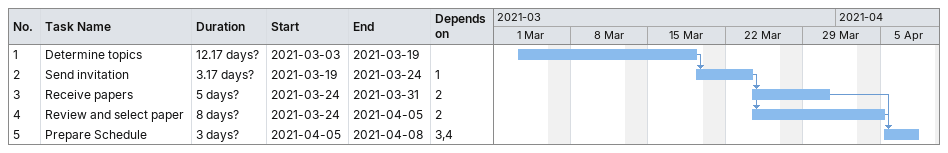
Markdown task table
| ID | Task | Duration | Start | Finish | Predecessors |
|---|---|---|---|---|---|
| 1 | Determine topics | 12.17d? | 2021-03-03 | 2021-03-19 |  |
| 2 | Send invitation | 3.17d? | 2021-03-19 | 2021-03-24 | 1 |
| 3 | Receive papers | 5d? | 2021-03-24 | 2021-03-31 | 2 |
| 4 | Review and select paper | 8d? | 2021-03-24 | 2021-04-05 | 2 |
| 5 | Prepare Schedule | 3d? | 2021-04-05 | 2021-04-08 | 3, 4 |
